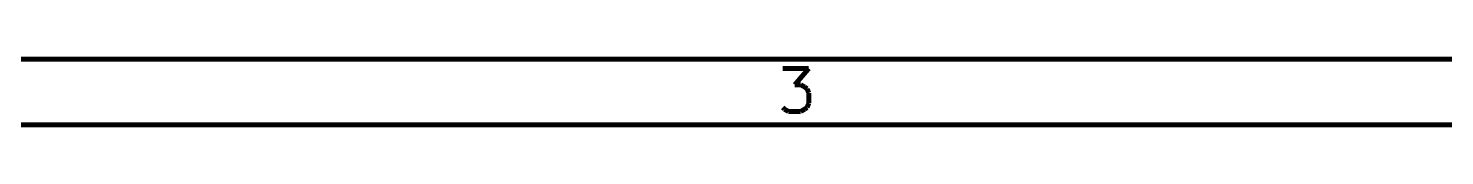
# Model space of a CAD drawing. Header units: millimetres. Extents: x 10 to 287, y 10 to 200.
# Drawn here: x 112.41 to 155.31, y 197.96 to 200.1 of the extents above; entities that cross this region are included whole.
import ezdxf

# ---------------------------------------------------------------- set-up
doc = ezdxf.new("R2010")
doc.units = ezdxf.units.MM
doc.layers.add('P', color=7, linetype='Continuous')

msp = doc.modelspace()

# ---------------------------------------------------------------- linework, layer by layer
at = {"layer": 'P', "const_width": 0.15}
for points in [[(286.985, 200.025), (9.984, 200.025)], [(135.255, 199.743), (136.049, 199.743)], [(136.049, 199.743), (135.625, 199.249)], [(135.625, 199.249), (135.802, 199.249)], [(135.802, 199.249), (135.925, 199.178)], [(135.925, 199.178), (135.996, 199.125)], [(135.996, 199.125), (136.049, 199.002)], [(136.049, 199.002), (136.049, 198.684)], [(136.049, 198.684), (135.996, 198.561)], [(135.308, 198.508), (135.255, 198.561)], [(135.431, 198.438), (135.308, 198.508)], [(135.802, 198.438), (135.431, 198.438)], [(135.925, 198.508), (135.802, 198.438)], [(135.996, 198.561), (135.925, 198.508)], [(284.992, 198.032), (11.994, 198.032)]]:
    msp.add_lwpolyline(points, dxfattribs=at)

doc.saveas('drawing.dxf')
